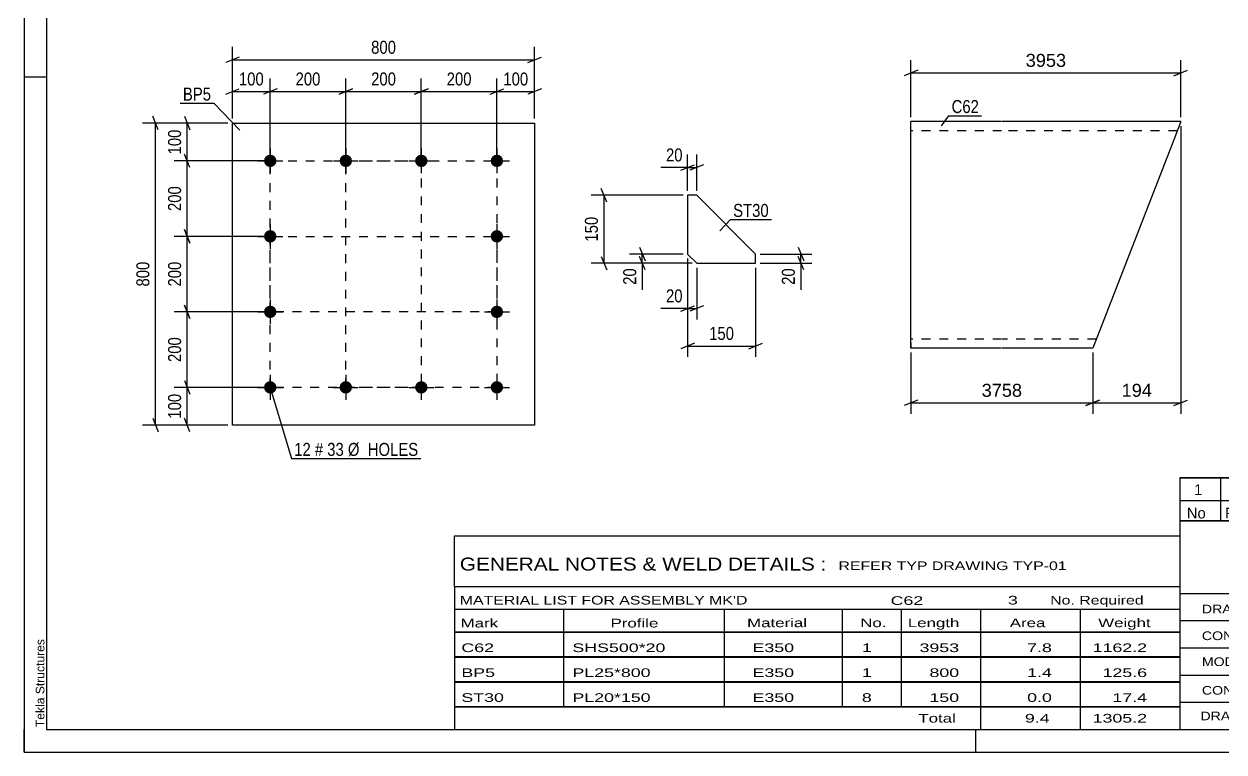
# Model space of a CAD drawing. Header units: millimetres. Extents: x 0 to 420, y 0 to 297.
# Drawn here: x 0 to 264.8, y 0 to 160.7 of the extents above; entities that cross this region are included whole.
import ezdxf

# ---------------------------------------------------------------- set-up
doc = ezdxf.new("R2010")
doc.units = ezdxf.units.MM
doc.linetypes.add('DXK_LINE_DOT2', pattern=[3.9198, 1.9599, -1.9599])
doc.styles.add('Arial', font='arial.ttf', dxfattribs={"height": 0.2})
doc.styles.add('Arial Narrow', font='ARIALN.TTF', dxfattribs={"height": 0.2})

# ---------------------------------------------------------------- blocks, each defined once
blk = doc.blocks.new('Unknown-762326517-1131')
at = {"color": 5, "linetype": 'Continuous'}
for p, q in [((0, 297), (0, 0)), ((5, 292), (5, 5)), ((5, 149), (0, 149)), ((0, 0), (0, 5)), ((5, 5), (415, 5)), ((210, 0), (210, 5)), ((0, 0), (420, 0))]:
    blk.add_line(p, q, dxfattribs=at)
at = {"color": 174, "linetype": 'Continuous', "style": 'Arial'}
blk.add_text('Tekla Structures', height=1.9102, rotation=90, dxfattribs=at).set_placement((4.5, 5.5))
blk = doc.blocks.new('Part-762326517-2251 - 2245')
at = {"color": 2, "linetype": 'Continuous'}
for p, q in [((215.69, 139.16), (195.69, 139.16)), ((195.69, 89.16), (195.69, 139.16)), ((255.22, 139.16), (215.79, 139.16)), ((255.22, 139.16), (253.67, 135.16)), ((253.67, 135.16), (235.79, 89.16)), ((215.69, 89.16), (195.69, 89.16)), ((235.79, 89.16), (215.79, 89.16))]:
    blk.add_line(p, q, dxfattribs=at)
at = {"color": 7, "linetype": 'DXK_LINE_DOT2'}
for p, q in [((255.11, 138.85), (253.67, 135.16)), ((215.69, 137.16), (195.69, 137.16)), ((254.45, 137.16), (215.79, 137.16)), ((215.69, 91.16), (195.69, 91.16)), ((195.69, 90.33), (195.69, 89.16)), ((236.57, 91.16), (215.79, 91.16))]:
    blk.add_line(p, q, dxfattribs=at)
blk = doc.blocks.new('Bolt-762326517-2131 - 2097')
at = {"linetype": 'Continuous'}
for points in [[(54.33, 131.87, -1), (54.33, 129.12, -1)], [(71, 131.87, -1), (71, 129.12, -1)], [(87.66, 131.87, -1), (87.66, 129.12, -1)], [(104.33, 131.87, -1), (104.33, 129.12, -1)], [(54.33, 115.21, -1), (54.33, 112.46, -1)], [(104.33, 115.21, -1), (104.33, 112.46, -1)], [(54.33, 98.54, -1), (54.33, 95.79, -1)], [(104.33, 98.54, -1), (104.33, 95.79, -1)], [(54.33, 81.87, -1), (54.33, 79.12, -1)], [(71, 81.87, -1), (71, 79.12, -1)], [(87.66, 81.87, -1), (87.66, 79.12, -1)], [(104.33, 81.87, -1), (104.33, 79.12, -1)]]:
    blk.add_hatch(color=1, dxfattribs=at).paths.add_polyline_path(points)
at = {"color": 1, "linetype": 'Continuous'}
for p, q in [((54.33, 133.25), (54.33, 127.75)), ((71, 133.25), (71, 127.75)), ((87.66, 133.25), (87.66, 127.75)), ((104.33, 133.25), (104.33, 127.75)), ((51.58, 130.5), (57.08, 130.5)), ((68.25, 130.5), (73.75, 130.5)), ((84.91, 130.5), (90.41, 130.5)), ((101.58, 130.5), (107.08, 130.5)), ((54.33, 116.58), (54.33, 111.08)), ((104.33, 116.58), (104.33, 111.08)), ((51.58, 113.83), (57.08, 113.83)), ((101.58, 113.83), (107.08, 113.83)), ((54.33, 99.92), (54.33, 94.42)), ((104.33, 99.92), (104.33, 94.42)), ((51.58, 97.17), (57.08, 97.17)), ((101.58, 97.17), (107.08, 97.17)), ((54.33, 83.25), (54.33, 77.75)), ((71, 83.25), (71, 77.75)), ((87.66, 83.25), (87.66, 77.75)), ((104.33, 83.25), (104.33, 77.75)), ((51.58, 80.5), (57.08, 80.5)), ((68.25, 80.5), (73.75, 80.5)), ((84.91, 80.5), (90.41, 80.5)), ((101.58, 80.5), (107.08, 80.5))]:
    blk.add_line(p, q, dxfattribs=at)
blk = doc.blocks.new('Part-762326517-2136 - 2097')
at = {"color": 2, "linetype": 'Continuous'}
for p, q in [((46, 72.17), (46, 138.83)), ((46, 138.83), (112.66, 138.83)), ((112.66, 138.83), (112.66, 72.17)), ((112.66, 72.17), (46, 72.17))]:
    blk.add_line(p, q, dxfattribs=at)
blk = doc.blocks.new('Part-762326517-2032 - 2026')
at = {"color": 2, "linetype": 'Continuous'}
for p, q in [((148.42, 122.91), (146.42, 122.91)), ((146.42, 122.91), (146.42, 109.91)), ((161.42, 109.91), (148.42, 122.91)), ((146.42, 109.91), (148.42, 107.91)), ((161.42, 107.91), (161.42, 109.91)), ((148.42, 107.91), (161.42, 107.91))]:
    blk.add_line(p, q, dxfattribs=at)
blk = doc.blocks.new('Rectangle-762326517-2233 - 2097')
at = {"color": 1, "linetype": 'DXK_LINE_DOT2'}
blk.add_lwpolyline([(54.33, 130.5), (104.33, 130.5), (104.33, 80.5), (54.33, 80.5), (54.33, 130.5)], close=True, dxfattribs=at)
blk = doc.blocks.new('Rectangle-762326517-2223 - 2097')
at = {"color": 1, "linetype": 'DXK_LINE_DOT2'}
blk.add_lwpolyline([(71, 130.5), (87.66, 130.5), (87.66, 80.5), (71, 80.5), (71, 130.5)], close=True, dxfattribs=at)
blk = doc.blocks.new('Rectangle-762326517-2213 - 2097')
at = {"color": 1, "linetype": 'DXK_LINE_DOT2'}
blk.add_lwpolyline([(54.33, 113.83), (104.33, 113.83), (104.33, 97.17), (54.33, 97.17), (54.33, 113.83)], close=True, dxfattribs=at)
blk = doc.blocks.new('StraightDimension-762326517-2925 - 2245')
at = {"color": 7, "linetype": 'Continuous'}
for p, q in [((195.69, 140.16), (195.69, 152.75)), ((255.22, 140.16), (255.22, 152.75)), ((197.19, 150.5), (194.19, 149.3)), ((195.69, 149.9), (255.22, 149.9)), ((253.72, 149.3), (256.72, 150.5))]:
    blk.add_line(p, q, dxfattribs=at)
at = {"color": 0}
blk.add_wipeout([(230.5, 150.65), (230.5, 154.85), (220.41, 154.85), (220.41, 150.65)], dxfattribs=at)
at = {"color": 3, "style": 'Arial'}
blk.add_text('3953', height=2.865, dxfattribs=at).set_placement((221.01, 151.25))
blk = doc.blocks.new('StraightDimension-762326517-3191 - 2245')
at = {"color": 7, "linetype": 'Continuous'}
for p, q in [((195.69, 88.16), (195.69, 74.66)), ((235.79, 88.16), (235.79, 74.66)), ((197.19, 77.66), (194.19, 76.46)), ((195.69, 77.06), (235.79, 77.06)), ((234.29, 76.46), (237.29, 77.66))]:
    blk.add_line(p, q, dxfattribs=at)
at = {"color": 0}
blk.add_wipeout([(220.79, 77.81), (220.79, 82.01), (210.69, 82.01), (210.69, 77.81)], dxfattribs=at)
at = {"color": 3, "style": 'Arial'}
blk.add_text('3758', height=2.865, dxfattribs=at).set_placement((211.29, 78.41))
blk = doc.blocks.new('StraightDimension-762326517-3190 - 2245')
at = {"color": 7, "linetype": 'Continuous'}
for p, q in [((255.22, 138.16), (255.22, 74.66)), ((235.79, 88.16), (235.79, 74.66)), ((237.29, 77.66), (234.29, 76.46)), ((235.79, 77.06), (255.22, 77.06)), ((253.72, 76.46), (256.72, 77.66))]:
    blk.add_line(p, q, dxfattribs=at)
at = {"color": 0}
blk.add_wipeout([(249.44, 77.81), (249.44, 82.01), (241.57, 82.01), (241.57, 77.81)], dxfattribs=at)
at = {"color": 3, "style": 'Arial'}
blk.add_text('194', height=2.865, dxfattribs=at).set_placement((242.17, 78.41))
blk = doc.blocks.new('StraightDimension-762326517-2858 - 2097')
at = {"color": 7, "linetype": 'Continuous'}
for p, q in [((53.33, 130.5), (33.15, 130.5)), ((36.6, 129), (35.4, 132)), ((36, 113.83), (36, 130.5)), ((35.4, 115.33), (36.6, 112.33)), ((53.33, 113.83), (33.15, 113.83))]:
    blk.add_line(p, q, dxfattribs=at)
at = {"color": 0}
blk.add_wipeout([(35.25, 125.51), (31.05, 125.51), (31.05, 118.82), (35.25, 118.82)], dxfattribs=at)
at = {"color": 3, "style": 'Arial Narrow'}
blk.add_text('200', height=2.863, rotation=90.0002, dxfattribs=at).set_placement((34.65, 119.42))
blk = doc.blocks.new('StraightDimension-762326517-2144 - 2097')
at = {"color": 7, "linetype": 'Continuous'}
for p, q in [((35.4, 140.33), (36.6, 137.33)), ((45, 138.83), (33.15, 138.83)), ((36, 130.5), (36, 138.83)), ((53.33, 130.5), (33.15, 130.5)), ((36.6, 129), (35.4, 132))]:
    blk.add_line(p, q, dxfattribs=at)
at = {"color": 0}
blk.add_wipeout([(35.25, 138.01), (31.05, 138.01), (31.05, 131.32), (35.25, 131.32)], dxfattribs=at)
at = {"color": 3, "style": 'Arial Narrow'}
blk.add_text('100', height=2.863, rotation=90.0002, dxfattribs=at).set_placement((34.65, 131.92))
blk = doc.blocks.new('StraightDimension-762326517-2856 - 2097')
at = {"color": 7, "linetype": 'Continuous'}
for p, q in [((36.6, 112.33), (35.4, 115.33)), ((53.33, 113.83), (33.15, 113.83)), ((36, 97.17), (36, 113.83)), ((35.4, 98.67), (36.6, 95.67)), ((53.33, 97.17), (33.15, 97.17))]:
    blk.add_line(p, q, dxfattribs=at)
at = {"color": 0}
blk.add_wipeout([(35.25, 108.84), (31.05, 108.84), (31.05, 102.16), (35.25, 102.16)], dxfattribs=at)
at = {"color": 3, "style": 'Arial Narrow'}
blk.add_text('200', height=2.863, rotation=90.0002, dxfattribs=at).set_placement((34.65, 102.76))
blk = doc.blocks.new('StraightDimension-762326517-2154 - 2097')
at = {"color": 7, "linetype": 'Continuous'}
for p, q in [((53.33, 80.5), (33.15, 80.5)), ((35.4, 82), (36.6, 79)), ((36, 72.17), (36, 80.5)), ((45, 72.17), (33.15, 72.17)), ((36.6, 70.67), (35.4, 73.67))]:
    blk.add_line(p, q, dxfattribs=at)
at = {"color": 0}
blk.add_wipeout([(35.25, 79.67), (31.05, 79.67), (31.05, 72.99), (35.25, 72.99)], dxfattribs=at)
at = {"color": 3, "style": 'Arial Narrow'}
blk.add_text('100', height=2.863, rotation=90.0002, dxfattribs=at).set_placement((34.65, 73.59))
blk = doc.blocks.new('StraightDimension-762326517-2165 - 2097')
at = {"color": 7, "linetype": 'Continuous'}
for p, q in [((29.6, 137.33), (28.4, 140.33)), ((45, 138.83), (26.15, 138.83)), ((29, 72.17), (29, 138.83)), ((45, 72.17), (26.15, 72.17)), ((28.4, 73.67), (29.6, 70.67))]:
    blk.add_line(p, q, dxfattribs=at)
at = {"color": 0}
blk.add_wipeout([(28.25, 108.84), (24.05, 108.84), (24.05, 102.16), (28.25, 102.16)], dxfattribs=at)
at = {"color": 3, "style": 'Arial Narrow'}
blk.add_text('800', height=2.863, rotation=90.0002, dxfattribs=at).set_placement((27.65, 102.76))
blk = doc.blocks.new('StraightDimension-762326517-2176 - 2097')
at = {"color": 7, "linetype": 'Continuous'}
for p, q in [((46, 139.83), (46, 148.64)), ((54.33, 131.5), (54.33, 148.64)), ((44.5, 145.19), (47.5, 146.39)), ((46, 145.79), (54.33, 145.79)), ((55.83, 146.39), (52.83, 145.19))]:
    blk.add_line(p, q, dxfattribs=at)
at = {"color": 0}
blk.add_wipeout([(53.51, 146.54), (53.51, 150.74), (46.82, 150.74), (46.82, 146.54)], dxfattribs=at)
at = {"color": 3, "style": 'Arial Narrow'}
blk.add_text('100', height=2.863, dxfattribs=at).set_placement((47.42, 147.14))
blk = doc.blocks.new('StraightDimension-762326517-2188 - 2097')
at = {"color": 7, "linetype": 'Continuous'}
for p, q in [((104.33, 131.5), (104.33, 148.64)), ((112.66, 139.83), (112.66, 148.64)), ((102.83, 145.19), (105.83, 146.39)), ((104.33, 145.79), (112.66, 145.79)), ((114.16, 146.39), (111.16, 145.19))]:
    blk.add_line(p, q, dxfattribs=at)
at = {"color": 0}
blk.add_wipeout([(111.84, 146.54), (111.84, 150.74), (105.16, 150.74), (105.16, 146.54)], dxfattribs=at)
at = {"color": 3, "style": 'Arial Narrow'}
blk.add_text('100', height=2.863, dxfattribs=at).set_placement((105.76, 147.14))
blk = doc.blocks.new('StraightDimension-762326517-2854 - 2097')
at = {"color": 7, "linetype": 'Continuous'}
for p, q in [((36.6, 95.67), (35.4, 98.67)), ((53.33, 97.17), (33.15, 97.17)), ((36, 80.5), (36, 97.17)), ((53.33, 80.5), (33.15, 80.5)), ((35.4, 82), (36.6, 79))]:
    blk.add_line(p, q, dxfattribs=at)
at = {"color": 0}
blk.add_wipeout([(35.25, 92.17), (31.05, 92.17), (31.05, 85.49), (35.25, 85.49)], dxfattribs=at)
at = {"color": 3, "style": 'Arial Narrow'}
blk.add_text('200', height=2.863, rotation=90.0002, dxfattribs=at).set_placement((34.65, 86.09))
blk = doc.blocks.new('StraightDimension-762326517-2203 - 2097')
at = {"color": 7, "linetype": 'Continuous'}
for p, q in [((46, 139.83), (46, 155.64)), ((112.66, 139.83), (112.66, 155.64)), ((47.5, 153.39), (44.5, 152.19)), ((46, 152.79), (112.66, 152.79)), ((111.16, 152.19), (114.16, 153.39))]:
    blk.add_line(p, q, dxfattribs=at)
at = {"color": 0}
blk.add_wipeout([(82.67, 153.54), (82.67, 157.74), (75.99, 157.74), (75.99, 153.54)], dxfattribs=at)
at = {"color": 3, "style": 'Arial Narrow'}
blk.add_text('800', height=2.863, dxfattribs=at).set_placement((76.59, 154.14))
blk = doc.blocks.new('StraightDimension-762326517-2878 - 2097')
at = {"color": 7, "linetype": 'Continuous'}
for p, q in [((54.33, 131.5), (54.33, 148.64)), ((71, 131.5), (71, 148.64)), ((55.83, 146.39), (52.83, 145.19)), ((54.33, 145.79), (71, 145.79)), ((69.5, 145.19), (72.5, 146.39))]:
    blk.add_line(p, q, dxfattribs=at)
at = {"color": 0}
blk.add_wipeout([(66.01, 146.54), (66.01, 150.74), (59.32, 150.74), (59.32, 146.54)], dxfattribs=at)
at = {"color": 3, "style": 'Arial Narrow'}
blk.add_text('200', height=2.863, dxfattribs=at).set_placement((59.92, 147.14))
blk = doc.blocks.new('StraightDimension-762326517-2880 - 2097')
at = {"color": 7, "linetype": 'Continuous'}
for p, q in [((71, 131.5), (71, 148.64)), ((87.66, 131.5), (87.66, 148.64)), ((72.5, 146.39), (69.5, 145.19)), ((71, 145.79), (87.66, 145.79)), ((86.16, 145.19), (89.16, 146.39))]:
    blk.add_line(p, q, dxfattribs=at)
at = {"color": 0}
blk.add_wipeout([(82.67, 146.54), (82.67, 150.74), (75.99, 150.74), (75.99, 146.54)], dxfattribs=at)
at = {"color": 3, "style": 'Arial Narrow'}
blk.add_text('200', height=2.863, dxfattribs=at).set_placement((76.59, 147.14))
blk = doc.blocks.new('StraightDimension-762326517-2882 - 2097')
at = {"color": 7, "linetype": 'Continuous'}
for p, q in [((87.66, 131.5), (87.66, 148.64)), ((104.33, 131.5), (104.33, 148.64)), ((89.16, 146.39), (86.16, 145.19)), ((87.66, 145.79), (104.33, 145.79)), ((102.83, 145.19), (105.83, 146.39))]:
    blk.add_line(p, q, dxfattribs=at)
at = {"color": 0}
blk.add_wipeout([(99.34, 146.54), (99.34, 150.74), (92.66, 150.74), (92.66, 146.54)], dxfattribs=at)
at = {"color": 3, "style": 'Arial Narrow'}
blk.add_text('200', height=2.863, dxfattribs=at).set_placement((93.26, 147.14))
blk = doc.blocks.new('StraightDimension-762326517-2057 - 2026')
at = {"color": 7, "linetype": 'Continuous'}
for p, q in [((146.42, 108.91), (146.42, 95.51)), ((148.42, 106.91), (148.42, 95.51)), ((144.92, 97.31), (147.92, 98.51)), ((149.92, 98.51), (146.92, 97.31)), ((146.42, 97.91), (148.42, 97.91))]:
    blk.add_line(p, q, dxfattribs=at)
at = {"color": 0}
blk.add_wipeout([(145.89, 98.66), (145.89, 102.86), (141.04, 102.86), (141.04, 98.66)], dxfattribs=at)
at = {"color": 7, "linetype": 'Continuous'}
blk.add_line((146.42, 97.91), (140.51, 97.91), dxfattribs=at)
blk.add_line((146.42, 97.91), (140.51, 97.91), dxfattribs=at)
at = {"color": 3, "style": 'Arial Narrow'}
blk.add_text('20', height=2.863, dxfattribs=at).set_placement((141.64, 99.26))
blk = doc.blocks.new('StraightDimension-762326517-2035 - 2026')
at = {"color": 7, "linetype": 'Continuous'}
for p, q in [((145.42, 122.91), (125.12, 122.91)), ((128.57, 121.41), (127.37, 124.41)), ((127.97, 107.91), (127.97, 122.91)), ((127.37, 109.41), (128.57, 106.41)), ((147.42, 107.91), (125.12, 107.91))]:
    blk.add_line(p, q, dxfattribs=at)
at = {"color": 0}
blk.add_wipeout([(127.22, 118.75), (123.02, 118.75), (123.02, 112.07), (127.22, 112.07)], dxfattribs=at)
at = {"color": 3, "style": 'Arial Narrow'}
blk.add_text('150', height=2.863, rotation=90.0002, dxfattribs=at).set_placement((126.62, 112.67))
blk = doc.blocks.new('StraightDimension-762326517-2046 - 2026')
at = {"color": 7, "linetype": 'Continuous'}
for p, q in [((146.42, 123.91), (146.42, 131.87)), ((148.42, 123.91), (148.42, 131.87)), ((144.92, 128.42), (147.92, 129.62)), ((146.42, 129.02), (148.42, 129.02)), ((149.92, 129.62), (146.92, 128.42))]:
    blk.add_line(p, q, dxfattribs=at)
at = {"color": 0}
blk.add_wipeout([(145.89, 129.77), (145.89, 133.97), (141.04, 133.97), (141.04, 129.77)], dxfattribs=at)
at = {"color": 7, "linetype": 'Continuous'}
blk.add_line((146.42, 129.02), (140.51, 129.02), dxfattribs=at)
blk.add_line((146.42, 129.02), (140.51, 129.02), dxfattribs=at)
at = {"color": 3, "style": 'Arial Narrow'}
blk.add_text('20', height=2.863, dxfattribs=at).set_placement((141.64, 130.37))
blk = doc.blocks.new('StraightDimension-762326517-2068 - 2026')
at = {"color": 7, "linetype": 'Continuous'}
for p, q in [((170.82, 111.41), (172.02, 108.41)), ((162.42, 109.91), (173.82, 109.91)), ((172.02, 106.41), (170.82, 109.41)), ((171.42, 107.91), (171.42, 109.91)), ((162.42, 107.91), (173.82, 107.91))]:
    blk.add_line(p, q, dxfattribs=at)
at = {"color": 0}
blk.add_wipeout([(170.67, 107.39), (166.47, 107.39), (166.47, 102.53), (170.67, 102.53)], dxfattribs=at)
at = {"color": 7, "linetype": 'Continuous'}
blk.add_line((171.42, 107.91), (171.42, 102), dxfattribs=at)
blk.add_line((171.42, 107.91), (171.42, 102), dxfattribs=at)
at = {"color": 3, "style": 'Arial Narrow'}
blk.add_text('20', height=2.863, rotation=90.0002, dxfattribs=at).set_placement((170.07, 103.13))
blk = doc.blocks.new('StraightDimension-762326517-2075 - 2026')
at = {"color": 7, "linetype": 'Continuous'}
for p, q in [((135.82, 111.41), (137.02, 108.41)), ((145.42, 109.91), (133.57, 109.91)), ((137.02, 106.41), (135.82, 109.41)), ((136.42, 107.91), (136.42, 109.91)), ((147.42, 107.91), (133.57, 107.91))]:
    blk.add_line(p, q, dxfattribs=at)
at = {"color": 0}
blk.add_wipeout([(135.67, 107.39), (131.47, 107.39), (131.47, 102.53), (135.67, 102.53)], dxfattribs=at)
at = {"color": 7, "linetype": 'Continuous'}
blk.add_line((136.42, 107.91), (136.42, 102), dxfattribs=at)
blk.add_line((136.42, 107.91), (136.42, 102), dxfattribs=at)
at = {"color": 3, "style": 'Arial Narrow'}
blk.add_text('20', height=2.863, rotation=90.0002, dxfattribs=at).set_placement((135.07, 103.13))
blk = doc.blocks.new('StraightDimension-762326517-2086 - 2026')
at = {"color": 7, "linetype": 'Continuous'}
for p, q in [((146.42, 108.91), (146.42, 87.22)), ((161.42, 106.91), (161.42, 87.22)), ((147.92, 90.22), (144.92, 89.02)), ((159.92, 89.02), (162.92, 90.22)), ((146.42, 89.62), (161.42, 89.62))]:
    blk.add_line(p, q, dxfattribs=at)
at = {"color": 0}
blk.add_wipeout([(157.26, 90.37), (157.26, 94.57), (150.57, 94.57), (150.57, 90.37)], dxfattribs=at)
at = {"color": 3, "style": 'Arial Narrow'}
blk.add_text('150', height=2.863, dxfattribs=at).set_placement((151.17, 90.97))
blk = doc.blocks.new('Unknown-762326517-3735')
at = {"color": 7, "linetype": 'Continuous'}
for p, q in [((255, 51.05), (255, 5)), ((255, 51.05), (415, 51.05)), ((415, 51), (415, 5)), ((255, 35), (415, 35)), ((295.14, 35), (295.14, 5)), ((255, 29), (415, 29)), ((397, 5.05), (397, 29.05)), ((255, 23), (415, 23)), ((339.14, 23), (339.14, 5)), ((255, 17), (415, 17)), ((255, 11), (397, 11)), ((255, 5), (415, 5))]:
    blk.add_line(p, q, dxfattribs=at)
at = {"color": 7, "style": 'Arial Narrow'}
for s, height, width, p in [('DRAWING TITLE', 1.9089, 1.425378, (259.88, 30.61)), ('COLUMN', 1.909, 1.425378, (296.81, 30.59)), ('CONTRACT', 1.909, 1.425378, (259.88, 24.71)), ('TERMINAL BUILDING', 1.9089, 1.425378, (297.06, 25.07)), ('MODELLED BY', 1.9089, 1.425378, (259.88, 18.98)), ('GSK', 1.909, 1.425378, (296.88, 19.04)), ('ISSUED', 1.909, 1.425378, (339.94, 18.64)), ('01.04.2026', 1.909, 1.425378, (356.69, 18.52)), ('CONTRACT NO', 1.9089, 1.425378, (259.88, 12.66)), ('AN-C-1376', 1.909, 1.425378, (297.23, 12.78)), ('SCALE', 1.909, 1.425378, (339.94, 12.65)), ('A1', 6.204, 1.25, (401.24, 7.2)), ('DRAWING No', 1.909, 1.425378, (259.56, 7)), ('[C.62]', 1.909, 1.425378, (297.46, 6.99)), ('1', 3.34, 1.5, (376.91, 5.68)), ('REVISION No.', 1.9089, 1.425378, (339.94, 5.77))]:
    blk.add_text(s, height=height, dxfattribs=dict(at, width=width)).set_placement(p)
at = {"color": 7, "linetype": 'Continuous', "style": 'Arial Narrow'}
for s, height, width, p in [('PH #', 2.1, 1.42538, (402.4, 24.55)), ('102', 2.1, 1.42538, (403.41, 18.55)), ('NTS', 1.909, 1.425378, (357, 13.05))]:
    blk.add_text(s, height=height, dxfattribs=dict(at, width=width)).set_placement(p)
blk = doc.blocks.new('Unknown-762326517-3736')
at = {"color": 7, "linetype": 'Continuous'}
for p, q in [((255, 60.55), (415, 60.55)), ((415, 60.55), (255, 60.55)), ((255, 60.55), (255, 55.55)), ((264, 60.55), (264, 55.55)), ((288, 60.55), (288, 55.55)), ((385, 60.55), (385, 55.55)), ((415, 60.55), (415, 55.55)), ((255, 55.55), (415, 55.55)), ((255, 55.55), (255, 51.05)), ((255, 55.55), (415, 55.55)), ((264, 55.55), (264, 51.05)), ((288, 55.55), (288, 51.05)), ((385, 55.55), (385, 51.05)), ((415, 55.55), (415, 51.05)), ((415, 51.05), (255, 51.05))]:
    blk.add_line(p, q, dxfattribs=at)
at = {"color": 7, "linetype": 'Continuous', "style": 'Arial Narrow'}
for s, height, width, p in [('1', 2.39, 1.196471, (258.16, 56.7)), ('0', 2.39, 1.196471, (273, 56.7)), ('ISSUED FOR CONSTRUCTION', 2.3861, 1.196471, (290, 56.7)), ('01.04.2026', 2.386, 1.196471, (391, 56.7)), ('No', 2.386, 1.2, (256.54, 51.55)), ('REV MARK', 2.386, 1.2, (265, 51.55)), ('REVISION DESCRIPTION', 2.3861, 1.2, (290, 51.55)), ('REV. DATE', 2.386, 1.2, (390.28, 51.55))]:
    blk.add_text(s, height=height, dxfattribs=dict(at, width=width)).set_placement(p)
blk = doc.blocks.new('Unknown-762326517-3737')
at = {"color": 7, "linetype": 'Continuous'}
for p, q in [((95, 47.75), (255, 47.75)), ((95, 36.5), (95, 47.75)), ((255, 47.75), (255, 36.5)), ((95, 36.5), (255, 36.5)), ((95, 36.5), (95, 31.5)), ((255, 36.5), (255, 31.5)), ((95, 31.5), (255, 31.5)), ((95, 31.5), (95, 26.5)), ((119, 31.5), (119, 26.5)), ((154.5, 31.5), (154.5, 26.5)), ((180.5, 31.5), (180.5, 26.5)), ((193.5, 31.5), (193.5, 26.5)), ((211, 31.5), (211, 26.5)), ((233, 31.5), (233, 26.5)), ((255, 31.5), (255, 26.5)), ((95, 26.5), (255, 26.5)), ((119, 26.5), (119, 21)), ((154.5, 26.5), (154.5, 21)), ((180.5, 26.5), (180.5, 21)), ((193.5, 26.5), (193.5, 21)), ((211, 26.5), (211, 21)), ((233, 26.5), (233, 21)), ((95, 26.45), (95, 21.05)), ((95, 26.45), (255, 26.45)), ((255, 26.45), (255, 21.05)), ((95, 21.05), (255, 21.05)), ((95, 20.95), (95, 15.55)), ((95, 20.95), (255, 20.95)), ((119, 21), (119, 15.5)), ((154.5, 21), (154.5, 15.5)), ((180.5, 21), (180.5, 15.5)), ((193.5, 21), (193.5, 15.5)), ((211, 21), (211, 15.5)), ((233, 21), (233, 15.5)), ((255, 20.95), (255, 15.55)), ((95, 15.55), (255, 15.55)), ((95, 15.45), (95, 10.05)), ((95, 15.45), (255, 15.45)), ((119, 15.5), (119, 10)), ((154.5, 15.5), (154.5, 10)), ((180.5, 15.5), (180.5, 10)), ((193.5, 15.5), (193.5, 10)), ((211, 15.5), (211, 10)), ((233, 15.5), (233, 10)), ((255, 15.45), (255, 10.05)), ((95, 10.05), (255, 10.05)), ((95, 10), (255, 10)), ((95, 10), (95, 5)), ((211, 10), (211, 5)), ((233, 10), (233, 5)), ((255, 10), (255, 5)), ((95, 5), (255, 5))]:
    blk.add_line(p, q, dxfattribs=at)
at = {"color": 7, "style": 'Arial Narrow'}
for s, height, width, p in [('GENERAL NOTES & WELD DETAILS :', 2.8633, 1.4, (96.15, 40.06)), ('REFER TYP DRAWING TYP-01', 1.9089, 1.6, (179.7, 40.16)), ("MATERIAL LIST FOR ASSEMBLY MK'D", 1.9089, 1.6, (96.15, 32.56)), ('3', 1.91, 1.794707, (217.08, 32.56)), ('No. Required', 1.9089, 1.6, (226.41, 32.56)), ('C62', 1.909, 1.794707, (191.2, 32.47)), ('Mark', 1.909, 1.7, (96.34, 27.5)), ('Profile', 1.909, 1.7, (129.41, 27.5)), ('Material', 1.909, 1.7, (159.54, 27.56)), ('No.', 1.909, 1.7, (184.5, 27.56)), ('Length', 1.909, 1.7, (195, 27.56)), ('Area', 1.909, 1.7, (217.5, 27.56)), ('Weight', 1.909, 1.7, (237, 27.56))]:
    blk.add_text(s, height=height, dxfattribs=dict(at, width=width)).set_placement(p)
at = {"color": 7, "linetype": 'Continuous', "style": 'Arial Narrow'}
for s, height, width, p in [('C62', 1.909, 1.794707, (96.5, 22.06)), ('SHS500*20', 1.909, 1.794707, (121, 22.06)), ('E350', 1.909, 1.794707, (160.74, 22.06)), ('1', 1.91, 1.794707, (184.86, 22.06)), ('3953', 1.909, 1.794707, (197.58, 22.06)), ('7.8', 1.909, 1.794707, (221.32, 22.06)), ('1162.2', 1.909, 1.794707, (235.77, 22.06)), ('BP5', 1.909, 1.794707, (96.5, 16.56)), ('PL25*800', 1.909, 1.794707, (121, 16.56)), ('E350', 1.909, 1.794707, (160.74, 16.56)), ('1', 1.91, 1.794707, (184.86, 16.56)), ('800', 1.909, 1.794707, (199.77, 16.56)), ('1.4', 1.909, 1.794707, (221.32, 16.56)), ('125.6', 1.909, 1.794707, (237.96, 16.56)), ('ST30', 1.909, 1.794707, (96.5, 11.06)), ('PL20*150', 1.909, 1.794707, (121, 11.06)), ('E350', 1.909, 1.794707, (160.74, 11.06)), ('8', 1.91, 1.794707, (184.86, 11.06)), ('150', 1.909, 1.794707, (199.77, 11.06)), ('0.0', 1.909, 1.794707, (221.32, 11.06)), ('17.4', 1.909, 1.794707, (240.14, 11.06)), ('Total', 1.909, 1.7, (197.33, 6.5)), ('9.4', 1.909, 1.794707, (220.83, 6.5)), ('1305.2', 1.909, 1.794707, (235.77, 6.5))]:
    blk.add_text(s, height=height, dxfattribs=dict(at, width=width)).set_placement(p)
blk = doc.blocks.new('Mark-762326517-2247 - 2245')
at = {"color": 0}
blk.add_wipeout([(210.68, 141.05), (210.68, 144.05), (204.66, 144.05), (204.66, 141.05)], dxfattribs=at)
blk.add_wipeout([(210.68, 141.05), (210.68, 144.05), (204.66, 144.05), (204.66, 141.05)], dxfattribs=at)
at = {"color": 30, "linetype": 'Continuous'}
for p, q in [((202.4, 138.21), (204.06, 140.45)), ((204.06, 140.45), (211.28, 140.45))]:
    blk.add_line(p, q, dxfattribs=at)
at = {"color": 3, "style": 'Arial Narrow'}
blk.add_text('C62', height=2.863, dxfattribs=at).set_placement((204.66, 141.05))
blk = doc.blocks.new('Mark-762326517-2127 - 2097')
at = {"color": 0}
blk.add_wipeout([(63.28, 65.37), (63.28, 68.37), (59.62, 68.37), (59.62, 65.37)], dxfattribs=at)
blk.add_wipeout([(63.28, 65.37), (63.28, 68.37), (59.62, 68.37), (59.62, 65.37)], dxfattribs=at)
at = {"color": 7, "linetype": 'Continuous'}
blk.add_line((54.33, 80.5), (59.02, 64.77), dxfattribs=at)
at = {"color": 0}
blk.add_wipeout([(66, 65.37), (66, 68.37), (64.18, 68.37), (64.18, 65.37)], dxfattribs=at)
blk.add_wipeout([(66, 65.37), (66, 68.37), (64.18, 68.37), (64.18, 65.37)], dxfattribs=at)
at = {"color": 3, "style": 'Arial Narrow'}
blk.add_text('12', height=2.863, dxfattribs=at).set_placement((59.62, 65.37))
at = {"color": 0}
blk.add_wipeout([(70.56, 65.37), (70.56, 68.37), (66.9, 68.37), (66.9, 65.37)], dxfattribs=at)
blk.add_wipeout([(70.56, 65.37), (70.56, 68.37), (66.9, 68.37), (66.9, 65.37)], dxfattribs=at)
at = {"color": 3, "style": 'Arial Narrow'}
blk.add_text('#', height=2.86, dxfattribs=at).set_placement((64.18, 65.37))
at = {"color": 0}
blk.add_wipeout([(86.99, 65.37), (86.99, 68.37), (71.46, 68.37), (71.46, 65.37)], dxfattribs=at)
blk.add_wipeout([(86.99, 65.37), (86.99, 68.37), (71.46, 68.37), (71.46, 65.37)], dxfattribs=at)
at = {"color": 7, "linetype": 'Continuous'}
blk.add_line((59.02, 64.77), (87.59, 64.77), dxfattribs=at)
at = {"color": 3, "style": 'Arial Narrow'}
for s, p in [('33', (66.9, 65.37)), ('Ø  HOLES', (71.46, 65.37))]:
    blk.add_text(s, height=2.863, dxfattribs=at).set_placement(p)
blk = doc.blocks.new('Mark-762326517-2132 - 2097')
at = {"color": 0}
blk.add_wipeout([(41.27, 143.8), (41.27, 146.8), (35.06, 146.8), (35.06, 143.8)], dxfattribs=at)
blk.add_wipeout([(41.27, 143.8), (41.27, 146.8), (35.06, 146.8), (35.06, 143.8)], dxfattribs=at)
at = {"color": 30, "linetype": 'Continuous'}
for p in [(34.46, 143.2), (47.62, 137.28)]:
    blk.add_line(p, (41.87, 143.2), dxfattribs=at)
at = {"color": 3, "style": 'Arial Narrow'}
blk.add_text('BP5', height=2.863, dxfattribs=at).set_placement((35.06, 143.8))
blk = doc.blocks.new('Mark-762326517-2028 - 2026')
at = {"color": 0}
blk.add_wipeout([(164.31, 118.12), (164.31, 121.12), (156.46, 121.12), (156.46, 118.12)], dxfattribs=at)
blk.add_wipeout([(164.31, 118.12), (164.31, 121.12), (156.46, 121.12), (156.46, 118.12)], dxfattribs=at)
at = {"color": 30, "linetype": 'Continuous'}
for p, q in [((153.49, 115.08), (155.86, 117.52)), ((155.86, 117.52), (164.91, 117.52))]:
    blk.add_line(p, q, dxfattribs=at)
at = {"color": 3, "style": 'Arial Narrow'}
blk.add_text('ST30', height=2.863, dxfattribs=at).set_placement((156.46, 118.12))

msp = doc.modelspace()

# ---------------------------------------------------------------- block references
for name in ['Unknown-762326517-1131', 'Part-762326517-2136 - 2097', 'Part-762326517-2251 - 2245', 'Bolt-762326517-2131 - 2097', 'Rectangle-762326517-2233 - 2097', 'Rectangle-762326517-2223 - 2097', 'Part-762326517-2032 - 2026', 'Rectangle-762326517-2213 - 2097', 'Unknown-762326517-3736', 'Unknown-762326517-3735', 'Unknown-762326517-3737']:
    msp.add_blockref(name, (0, 0))

# ---------------------------------------------------------------- next in the draw order: block references
for name in ['StraightDimension-762326517-2925 - 2245', 'StraightDimension-762326517-2188 - 2097', 'StraightDimension-762326517-2858 - 2097', 'Mark-762326517-2028 - 2026', 'StraightDimension-762326517-2068 - 2026', 'StraightDimension-762326517-2057 - 2026', 'StraightDimension-762326517-3191 - 2245', 'StraightDimension-762326517-2154 - 2097']:
    msp.add_blockref(name, (0, 0))

# ---------------------------------------------------------------- next in the draw order: block references
for name in ['Mark-762326517-2247 - 2245', 'StraightDimension-762326517-2144 - 2097', 'StraightDimension-762326517-3190 - 2245', 'StraightDimension-762326517-2035 - 2026', 'StraightDimension-762326517-2856 - 2097']:
    msp.add_blockref(name, (0, 0))

# ---------------------------------------------------------------- next in the draw order: block references
for name in ['StraightDimension-762326517-2165 - 2097', 'StraightDimension-762326517-2046 - 2026', 'StraightDimension-762326517-2075 - 2026']:
    msp.add_blockref(name, (0, 0))

# ---------------------------------------------------------------- next in the draw order: block references
for name in ['StraightDimension-762326517-2176 - 2097', 'StraightDimension-762326517-2086 - 2026', 'StraightDimension-762326517-2854 - 2097']:
    msp.add_blockref(name, (0, 0))

# ---------------------------------------------------------------- next in the draw order: block references
for name in ['StraightDimension-762326517-2203 - 2097', 'Mark-762326517-2127 - 2097']:
    msp.add_blockref(name, (0, 0))

# ---------------------------------------------------------------- next in the draw order: block references
for name in ['StraightDimension-762326517-2878 - 2097', 'Mark-762326517-2132 - 2097']:
    msp.add_blockref(name, (0, 0))

# ---------------------------------------------------------------- next in the draw order: block references
msp.add_blockref('StraightDimension-762326517-2880 - 2097', (0, 0))

# ---------------------------------------------------------------- next in the draw order: block references
msp.add_blockref('StraightDimension-762326517-2882 - 2097', (0, 0))

doc.saveas('drawing.dxf')
